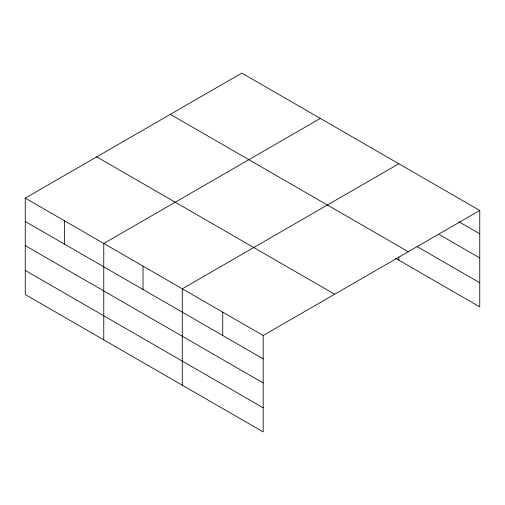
<?xml version="1.0" encoding="UTF-8"?>
<svg xmlns="http://www.w3.org/2000/svg" width="505" height="505" viewBox="0 0 505 505"><rect width="100%" height="100%" fill="white"/><g stroke="black" fill="none" stroke-linecap="round" stroke-linejoin="round"><path stroke-width="0.76" d="M263.187 382.967L263.187 335.497L25.25 198.124L25.25 294.535L263.187 431.908L263.187 382.967L25.25 245.594M395.466 258.219L479.75 306.876L479.75 210.465L241.813 73.092L25.25 198.124M320.334 118.422L103.771 243.454L103.771 339.871M398.849 163.759L182.286 288.791L182.286 385.201M263.187 335.497L479.75 210.465M458.849 221.764L479.75 233.828M439.299 234.585L479.75 257.935M417.054 246.573L479.75 282.768M170.349 114.351L408.286 251.724M96.714 156.866L334.651 294.232M25.25 221.493L263.187 358.859M25.25 270.434L263.187 407.806M398.849 257.058L398.849 260.17M222.737 312.14L222.737 335.509M143.029 266.122L143.029 289.491M64.507 220.792L64.507 244.155"/></g></svg>
